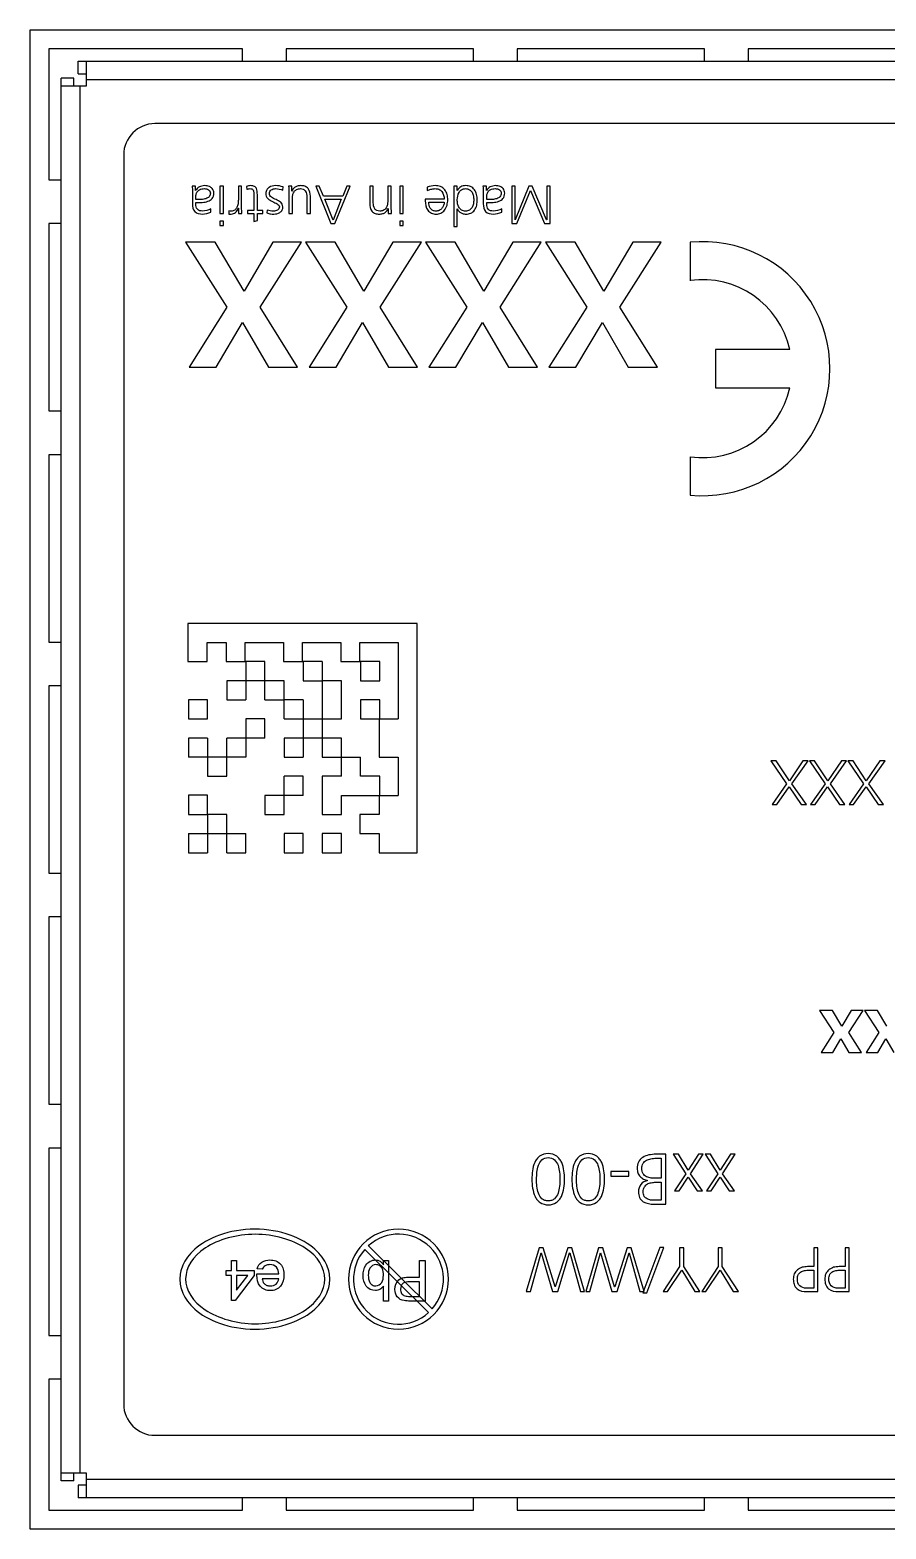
# Model space of a CAD drawing. Header units: millimetres. Extents: x 0 to 160, y -2 to 126.
# Drawn here: x 124.72 to 138.42, y 76.82 to 100.82 of the extents above; entities that cross this region are included whole.
import ezdxf

# ---------------------------------------------------------------- set-up
doc = ezdxf.new("R2010")
doc.units = ezdxf.units.MM

msp = doc.modelspace()

# ---------------------------------------------------------------- linework, layer by layer
at = {"color": 7, "linetype": 'Continuous', "lineweight": 25}
for p, q in [((124.719, 76.824), (124.719, 100.824)), ((124.719, 100.824), (150.719, 100.824)), ((125.019, 100.524), (125.019, 98.424)), ((128.119, 100.524), (125.019, 100.524)), ((125.489, 100.324), (149.948, 100.324)), ((125.489, 100.124), (125.489, 100.324)), ((125.619, 100.324), (125.619, 99.924)), ((128.119, 100.324), (128.119, 100.524)), ((128.819, 100.524), (128.819, 100.324)), ((131.819, 100.524), (128.819, 100.524)), ((131.819, 100.324), (131.819, 100.524)), ((132.519, 100.524), (132.519, 100.324)), ((135.519, 100.524), (132.519, 100.524)), ((135.519, 100.324), (135.519, 100.524)), ((139.219, 100.524), (136.219, 100.524)), ((136.219, 100.524), (136.219, 100.324)), ((125.489, 100.124), (125.619, 100.124)), ((125.219, 77.595), (125.219, 100.053)), ((125.419, 100.053), (125.219, 100.053)), ((125.619, 99.924), (125.219, 99.924)), ((125.419, 99.924), (125.419, 100.053)), ((125.519, 99.924), (125.519, 77.724)), ((149.819, 100.024), (125.619, 100.024)), ((148.719, 99.324), (126.719, 99.324)), ((126.219, 98.824), (126.219, 78.824)), ((125.019, 98.424), (125.219, 98.424)), ((127.369, 98.324), (127.314, 98.324)), ((127.319, 98.232), (127.319, 98.039)), ((127.369, 98.254), (127.369, 98.324)), ((127.371, 98.254), (127.369, 98.254)), ((127.759, 98.324), (127.759, 97.884)), ((127.815, 98.324), (127.759, 98.324)), ((127.815, 97.884), (127.815, 98.324)), ((128.055, 98.324), (128.055, 98.103)), ((128.107, 98.324), (128.055, 98.324)), ((128.107, 97.982), (128.107, 98.324)), ((128.187, 98.319), (128.191, 98.273)), ((128.303, 98.212), (128.303, 97.932)), ((128.359, 97.932), (128.359, 98.187)), ((128.767, 98.26), (128.772, 98.312)), ((128.911, 98.324), (128.859, 98.324)), ((128.863, 98.22), (128.863, 97.884)), ((128.911, 98.245), (128.911, 98.324)), ((128.912, 98.245), (128.911, 98.245)), ((129.207, 97.884), (129.207, 98.164)), ((129.295, 98.324), (129.535, 97.724)), ((129.351, 98.324), (129.295, 98.324)), ((129.417, 98.164), (129.351, 98.324)), ((129.726, 98.164), (129.417, 98.164)), ((129.599, 97.724), (129.847, 98.324)), ((129.791, 98.324), (129.726, 98.164)), ((129.847, 98.324), (129.791, 98.324)), ((130.159, 98.324), (130.159, 98.044)), ((130.215, 98.324), (130.159, 98.324)), ((130.215, 98.059), (130.215, 98.324)), ((130.503, 98.324), (130.447, 98.324)), ((130.447, 98.324), (130.447, 98.083)), ((130.503, 97.987), (130.503, 98.324)), ((130.639, 98.324), (130.639, 97.884)), ((130.695, 98.324), (130.639, 98.324)), ((130.695, 97.884), (130.695, 98.324)), ((131.079, 98.308), (131.079, 98.253)), ((131.557, 98.324), (131.503, 98.324)), ((131.503, 98.324), (131.503, 97.676)), ((131.557, 98.252), (131.557, 98.324)), ((131.559, 98.252), (131.557, 98.252)), ((132.025, 98.324), (131.97, 98.324)), ((131.975, 98.232), (131.975, 98.039)), ((132.025, 98.254), (132.025, 98.324)), ((132.027, 98.254), (132.025, 98.254)), ((132.431, 98.324), (132.431, 97.724)), ((132.487, 98.324), (132.431, 98.324)), ((132.487, 97.783), (132.487, 98.324)), ((132.703, 98.324), (132.488, 97.783)), ((132.514, 97.724), (132.731, 98.252)), ((132.759, 98.324), (132.703, 98.324)), ((132.731, 98.252), (132.954, 97.724)), ((132.989, 97.783), (132.759, 98.324)), ((132.991, 98.324), (132.991, 97.783)), ((133.047, 98.324), (132.991, 98.324)), ((133.047, 97.724), (133.047, 98.324)), ((127.375, 98.108), (127.375, 98.133)), ((127.391, 98.108), (127.375, 98.108)), ((127.375, 98.06), (127.385, 98.06)), ((127.375, 98.037), (127.375, 98.06)), ((127.615, 97.906), (127.615, 97.958)), ((127.903, 97.929), (127.903, 97.876)), ((128.053, 97.97), (128.055, 97.97)), ((128.055, 97.97), (128.055, 97.884)), ((128.303, 97.932), (128.199, 97.932)), ((128.199, 97.932), (128.199, 97.884)), ((128.447, 97.932), (128.359, 97.932)), ((128.447, 97.884), (128.447, 97.932)), ((128.516, 97.94), (128.511, 97.895)), ((128.919, 97.884), (128.919, 98.125)), ((129.151, 98.149), (129.151, 97.884)), ((129.571, 97.78), (129.437, 98.116)), ((129.437, 98.116), (129.703, 98.116)), ((129.703, 98.116), (129.571, 97.78)), ((130.453, 97.964), (130.455, 97.964)), ((130.455, 97.964), (130.455, 97.884)), ((131.047, 98.116), (131.047, 98.089)), ((131.351, 98.116), (131.047, 98.116)), ((131.103, 98.068), (131.351, 98.068)), ((131.559, 97.676), (131.559, 97.959)), ((131.559, 97.959), (131.56, 97.959)), ((132.031, 98.108), (132.031, 98.133)), ((132.047, 98.108), (132.031, 98.108)), ((132.031, 98.037), (132.031, 98.06)), ((132.031, 98.06), (132.041, 98.06)), ((132.271, 97.906), (132.271, 97.958)), ((125.219, 97.724), (125.019, 97.724)), ((125.019, 97.724), (125.019, 94.724)), ((127.759, 97.884), (127.815, 97.884)), ((127.815, 97.764), (127.759, 97.764)), ((127.759, 97.764), (127.759, 97.692)), ((127.759, 97.692), (127.815, 97.692)), ((127.815, 97.692), (127.815, 97.764)), ((127.903, 97.876), (127.94, 97.876)), ((128.055, 97.884), (128.111, 97.884)), ((128.199, 97.884), (128.303, 97.884)), ((128.303, 97.884), (128.303, 97.756)), ((128.303, 97.756), (128.359, 97.775)), ((128.359, 97.775), (128.359, 97.884)), ((128.359, 97.884), (128.447, 97.884)), ((128.863, 97.884), (128.919, 97.884)), ((129.151, 97.884), (129.207, 97.884)), ((129.535, 97.724), (129.599, 97.724)), ((130.455, 97.884), (130.506, 97.884)), ((130.639, 97.884), (130.695, 97.884)), ((130.695, 97.764), (130.639, 97.764)), ((130.639, 97.764), (130.639, 97.692)), ((130.639, 97.692), (130.695, 97.692)), ((130.695, 97.692), (130.695, 97.764)), ((132.431, 97.724), (132.514, 97.724)), ((132.488, 97.783), (132.487, 97.783)), ((132.954, 97.724), (133.047, 97.724)), ((132.991, 97.783), (132.989, 97.783)), ((131.503, 97.676), (131.559, 97.676)), ((127.211, 97.425), (127.871, 96.385)), ((127.686, 97.425), (127.211, 97.425)), ((128.145, 96.641), (127.686, 97.425)), ((128.609, 97.425), (128.145, 96.641)), ((128.404, 96.385), (129.064, 97.425)), ((129.064, 97.425), (128.609, 97.425)), ((129.606, 97.425), (129.131, 97.425)), ((129.131, 97.425), (129.791, 96.385)), ((130.065, 96.641), (129.606, 97.425)), ((130.529, 97.425), (130.065, 96.641)), ((130.324, 96.385), (130.984, 97.425)), ((130.984, 97.425), (130.529, 97.425)), ((131.051, 97.425), (131.711, 96.385)), ((131.526, 97.425), (131.051, 97.425)), ((131.985, 96.641), (131.526, 97.425)), ((132.449, 97.425), (131.985, 96.641)), ((132.244, 96.385), (132.904, 97.425)), ((132.904, 97.425), (132.449, 97.425)), ((132.971, 97.425), (133.631, 96.385)), ((133.446, 97.425), (132.971, 97.425)), ((133.905, 96.641), (133.446, 97.425)), ((134.369, 97.425), (133.905, 96.641)), ((134.164, 96.385), (134.824, 97.425)), ((134.824, 97.425), (134.369, 97.425)), ((135.288, 97.425), (135.288, 96.81)), ((127.871, 96.385), (127.266, 95.425)), ((129.003, 95.425), (128.404, 96.385)), ((129.791, 96.385), (129.186, 95.425)), ((130.923, 95.425), (130.324, 96.385)), ((131.711, 96.385), (131.106, 95.425)), ((132.843, 95.425), (132.244, 96.385)), ((133.631, 96.385), (133.026, 95.425)), ((134.763, 95.425), (134.164, 96.385)), ((127.698, 95.425), (128.122, 96.142)), ((128.122, 96.142), (128.537, 95.425)), ((129.618, 95.425), (130.042, 96.142)), ((130.042, 96.142), (130.457, 95.425)), ((131.538, 95.425), (131.962, 96.142)), ((131.962, 96.142), (132.377, 95.425)), ((133.458, 95.425), (133.882, 96.142)), ((133.882, 96.142), (134.297, 95.425)), ((136.882, 95.706), (135.694, 95.706)), ((135.694, 95.706), (135.694, 95.096)), ((127.266, 95.425), (127.698, 95.425)), ((128.537, 95.425), (129.003, 95.425)), ((129.186, 95.425), (129.618, 95.425)), ((130.457, 95.425), (130.923, 95.425)), ((131.106, 95.425), (131.538, 95.425)), ((132.377, 95.425), (132.843, 95.425)), ((133.026, 95.425), (133.458, 95.425)), ((134.297, 95.425), (134.763, 95.425)), ((135.694, 95.096), (136.882, 95.096)), ((125.019, 94.724), (125.219, 94.724)), ((125.219, 94.024), (125.019, 94.024)), ((125.019, 94.024), (125.019, 91.024)), ((135.288, 93.992), (135.288, 93.377)), ((130.919, 91.324), (127.247, 91.324)), ((127.247, 91.324), (127.247, 90.712)), ((130.919, 87.652), (130.919, 91.324)), ((125.019, 91.024), (125.219, 91.024)), ((127.553, 91.018), (127.859, 91.018)), ((127.553, 90.712), (127.553, 91.018)), ((127.859, 91.018), (127.859, 90.712)), ((128.165, 91.018), (128.777, 91.018)), ((128.165, 90.712), (128.165, 91.018)), ((128.777, 91.018), (128.777, 90.712)), ((129.083, 91.018), (129.695, 91.018)), ((129.083, 90.712), (129.083, 91.018)), ((129.695, 91.018), (129.695, 90.712)), ((130.001, 91.018), (130.613, 91.018)), ((130.001, 90.712), (130.001, 91.018)), ((130.613, 91.018), (130.613, 89.794)), ((127.247, 90.712), (127.553, 90.712)), ((127.859, 90.712), (128.165, 90.712)), ((128.175, 90.712), (128.175, 90.1)), ((128.481, 90.712), (128.175, 90.712)), ((128.481, 90.1), (128.481, 90.712)), ((128.777, 90.712), (129.083, 90.712)), ((129.399, 90.712), (129.093, 90.712)), ((129.093, 90.712), (129.093, 90.406)), ((129.399, 90.712), (129.399, 89.182)), ((129.695, 90.712), (130.001, 90.712)), ((130.011, 90.712), (130.011, 90.406)), ((130.317, 90.712), (130.011, 90.712)), ((130.317, 90.406), (130.317, 90.712)), ((125.019, 90.324), (125.019, 87.324)), ((125.219, 90.324), (125.019, 90.324)), ((127.869, 90.406), (127.869, 90.1)), ((128.787, 90.406), (127.869, 90.406)), ((128.787, 89.794), (128.787, 90.406)), ((129.093, 90.406), (129.399, 90.406)), ((129.705, 90.406), (129.399, 90.406)), ((129.705, 89.794), (129.705, 90.406)), ((130.011, 90.406), (130.317, 90.406)), ((127.257, 90.1), (127.257, 89.794)), ((127.563, 90.1), (127.257, 90.1)), ((127.563, 89.794), (127.563, 90.1)), ((127.869, 90.1), (128.175, 90.1)), ((128.481, 90.1), (128.787, 90.1)), ((129.093, 90.1), (128.787, 90.1)), ((129.093, 90.1), (129.093, 89.182)), ((130.317, 90.1), (130.011, 90.1)), ((130.011, 90.1), (130.011, 89.794)), ((130.317, 89.794), (130.317, 90.1)), ((127.257, 89.794), (127.563, 89.794)), ((128.175, 89.794), (128.175, 89.182)), ((128.481, 89.794), (128.175, 89.794)), ((128.481, 89.488), (128.481, 89.794)), ((128.787, 89.794), (129.705, 89.794)), ((130.011, 89.794), (130.613, 89.794)), ((130.307, 89.794), (130.307, 89.182)), ((127.563, 89.488), (127.257, 89.488)), ((127.257, 89.488), (127.257, 89.182)), ((127.563, 89.488), (127.563, 88.876)), ((128.481, 89.488), (127.869, 89.488)), ((127.869, 88.876), (127.869, 89.488)), ((129.705, 89.488), (128.787, 89.488)), ((128.787, 89.488), (128.787, 89.182)), ((129.705, 88.876), (129.705, 89.488)), ((128.175, 89.182), (127.257, 89.182)), ((128.787, 89.182), (129.093, 89.182)), ((129.399, 89.182), (130.011, 89.182)), ((130.011, 88.876), (130.011, 89.182)), ((130.307, 89.182), (130.613, 89.182)), ((130.613, 89.182), (130.613, 88.57)), ((136.664, 89.124), (136.58, 89.124)), ((136.58, 89.124), (136.832, 88.756)), ((136.876, 88.803), (136.664, 89.124)), ((137.093, 89.124), (136.876, 88.803)), ((136.916, 88.756), (137.177, 89.124)), ((137.177, 89.124), (137.093, 89.124)), ((137.196, 89.124), (137.448, 88.756)), ((137.28, 89.124), (137.196, 89.124)), ((137.492, 88.803), (137.28, 89.124)), ((137.709, 89.124), (137.492, 88.803)), ((137.532, 88.756), (137.793, 89.124)), ((137.793, 89.124), (137.709, 89.124)), ((137.812, 89.124), (138.064, 88.756)), ((137.896, 89.124), (137.812, 89.124)), ((138.108, 88.803), (137.896, 89.124)), ((138.325, 89.124), (138.108, 88.803)), ((138.148, 88.756), (138.409, 89.124)), ((138.409, 89.124), (138.325, 89.124)), ((127.563, 88.876), (127.869, 88.876)), ((129.093, 88.876), (128.787, 88.876)), ((128.787, 88.264), (128.787, 88.876)), ((129.093, 88.57), (129.093, 88.876)), ((129.705, 88.876), (129.399, 88.876)), ((129.399, 88.876), (129.399, 88.264)), ((130.317, 88.876), (130.011, 88.876)), ((130.317, 88.57), (130.317, 88.876)), ((127.257, 88.571), (127.257, 88.265)), ((127.563, 88.571), (127.257, 88.571)), ((127.563, 88.265), (127.563, 88.571)), ((129.093, 88.57), (128.481, 88.57)), ((128.481, 88.57), (128.481, 88.264)), ((129.705, 88.264), (129.705, 88.57)), ((129.705, 88.57), (130.613, 88.57)), ((130.307, 88.57), (130.307, 88.264)), ((136.832, 88.756), (136.599, 88.424)), ((136.673, 88.424), (136.873, 88.708)), ((136.873, 88.708), (137.065, 88.424)), ((137.149, 88.424), (136.916, 88.756)), ((137.448, 88.756), (137.215, 88.424)), ((137.289, 88.424), (137.489, 88.708)), ((137.489, 88.708), (137.681, 88.424)), ((137.765, 88.424), (137.532, 88.756)), ((138.064, 88.756), (137.831, 88.424)), ((137.905, 88.424), (138.105, 88.708)), ((138.105, 88.708), (138.297, 88.424)), ((138.381, 88.424), (138.148, 88.756)), ((136.599, 88.424), (136.673, 88.424)), ((137.065, 88.424), (137.149, 88.424)), ((137.215, 88.424), (137.289, 88.424)), ((137.681, 88.424), (137.765, 88.424)), ((137.831, 88.424), (137.905, 88.424)), ((138.297, 88.424), (138.381, 88.424)), ((127.257, 88.265), (127.563, 88.265)), ((127.869, 88.264), (127.563, 88.264)), ((127.563, 88.264), (127.563, 87.652)), ((127.869, 87.652), (127.869, 88.264)), ((128.481, 88.264), (128.787, 88.264)), ((129.399, 88.264), (129.705, 88.264)), ((130.001, 88.264), (130.001, 87.958)), ((130.307, 88.264), (130.001, 88.264)), ((127.257, 87.958), (128.175, 87.958)), ((127.257, 87.958), (127.257, 87.652)), ((128.175, 87.652), (128.175, 87.958)), ((129.093, 87.958), (128.787, 87.958)), ((128.787, 87.958), (128.787, 87.652)), ((129.093, 87.652), (129.093, 87.958)), ((129.705, 87.958), (129.399, 87.958)), ((129.399, 87.958), (129.399, 87.652)), ((129.705, 87.652), (129.705, 87.958)), ((130.001, 87.958), (130.307, 87.958)), ((130.307, 87.958), (130.307, 87.652)), ((127.257, 87.652), (127.563, 87.652)), ((127.869, 87.652), (128.175, 87.652)), ((128.787, 87.652), (129.093, 87.652)), ((129.399, 87.652), (129.705, 87.652)), ((130.307, 87.652), (130.919, 87.652)), ((125.019, 87.324), (125.219, 87.324)), ((125.219, 86.624), (125.019, 86.624)), ((125.019, 86.624), (125.019, 83.624)), ((137.569, 85.124), (137.361, 85.124)), ((137.361, 85.124), (137.587, 84.772)), ((137.716, 84.875), (137.569, 85.124)), ((137.866, 85.124), (137.716, 84.875)), ((137.827, 84.772), (138.056, 85.124)), ((138.056, 85.124), (137.866, 85.124)), ((138.289, 85.124), (138.081, 85.124)), ((138.081, 85.124), (138.307, 84.772)), ((138.436, 84.875), (138.289, 85.124)), ((137.587, 84.772), (137.387, 84.452)), ((138.033, 84.452), (137.827, 84.772)), ((138.307, 84.772), (138.107, 84.452)), ((137.571, 84.452), (137.698, 84.67)), ((137.698, 84.67), (137.828, 84.452)), ((138.291, 84.452), (138.418, 84.67)), ((138.418, 84.67), (138.548, 84.452)), ((137.387, 84.452), (137.571, 84.452)), ((137.828, 84.452), (138.033, 84.452)), ((138.107, 84.452), (138.291, 84.452)), ((125.019, 83.624), (125.219, 83.624)), ((125.019, 82.924), (125.019, 79.924)), ((125.219, 82.924), (125.019, 82.924)), ((134.899, 82.824), (134.742, 82.824)), ((134.899, 82.024), (134.899, 82.824)), ((135.016, 82.824), (135.219, 82.513)), ((135.101, 82.824), (135.016, 82.824)), ((135.256, 82.57), (135.101, 82.824)), ((135.421, 82.824), (135.256, 82.57)), ((135.293, 82.513), (135.496, 82.824)), ((135.496, 82.824), (135.421, 82.824)), ((135.613, 82.824), (135.528, 82.824)), ((135.528, 82.824), (135.731, 82.513)), ((135.768, 82.57), (135.613, 82.824)), ((135.933, 82.824), (135.768, 82.57)), ((135.805, 82.513), (136.008, 82.824)), ((136.008, 82.824), (135.933, 82.824)), ((134.742, 82.76), (134.824, 82.76)), ((134.824, 82.76), (134.824, 82.44)), ((134.308, 82.546), (134.018, 82.546)), ((134.018, 82.546), (134.018, 82.472)), ((134.018, 82.472), (134.308, 82.472)), ((134.308, 82.472), (134.308, 82.546)), ((134.607, 82.406), (134.607, 82.403)), ((134.734, 82.376), (134.824, 82.376)), ((134.824, 82.44), (134.754, 82.44)), ((134.824, 82.376), (134.824, 82.088)), ((135.219, 82.513), (135.037, 82.237)), ((135.112, 82.237), (135.256, 82.456)), ((135.256, 82.456), (135.4, 82.237)), ((135.485, 82.237), (135.293, 82.513)), ((135.731, 82.513), (135.549, 82.237)), ((135.624, 82.237), (135.768, 82.456)), ((135.768, 82.456), (135.912, 82.237)), ((135.997, 82.237), (135.805, 82.513)), ((134.824, 82.088), (134.713, 82.088)), ((135.037, 82.237), (135.112, 82.237)), ((135.4, 82.237), (135.485, 82.237)), ((135.549, 82.237), (135.624, 82.237)), ((135.912, 82.237), (135.997, 82.237)), ((134.711, 82.024), (134.899, 82.024)), ((127.943, 81.124), (128.027, 81.124)), ((127.943, 80.965), (127.943, 81.124)), ((128.027, 81.124), (128.027, 80.965)), ((131.101, 80.29), (130.079, 81.301)), ((130.136, 81.358), (131.158, 80.347)), ((130.377, 81.053), (130.377, 81.124)), ((130.377, 81.124), (130.46, 81.124)), ((130.46, 81.124), (130.46, 80.474)), ((130.952, 80.857), (130.952, 81.124)), ((130.952, 81.124), (131.043, 81.124)), ((131.043, 81.124), (131.043, 80.474)), ((132.869, 81.324), (132.664, 80.624)), ((132.729, 80.624), (132.9, 81.246)), ((132.935, 81.324), (132.869, 81.324)), ((132.9, 81.246), (132.902, 81.246)), ((132.902, 81.246), (133.084, 80.624)), ((133.126, 80.702), (132.935, 81.324)), ((133.327, 81.324), (133.129, 80.702)), ((133.168, 80.624), (133.357, 81.246)), ((133.392, 81.324), (133.327, 81.324)), ((133.357, 81.246), (133.359, 81.246)), ((133.359, 81.246), (133.532, 80.624)), ((133.597, 80.624), (133.392, 81.324)), ((133.821, 81.324), (133.616, 80.624)), ((133.681, 80.624), (133.852, 81.246)), ((133.887, 81.324), (133.821, 81.324)), ((133.852, 81.246), (133.854, 81.246)), ((133.854, 81.246), (134.036, 80.624)), ((134.078, 80.702), (133.887, 81.324)), ((134.279, 81.324), (134.081, 80.702)), ((134.12, 80.624), (134.309, 81.246)), ((134.344, 81.324), (134.279, 81.324)), ((134.309, 81.246), (134.311, 81.246)), ((134.311, 81.246), (134.484, 80.624)), ((134.549, 80.624), (134.344, 81.324)), ((134.801, 81.333), (134.531, 80.605)), ((134.596, 80.605), (134.867, 81.333)), ((134.867, 81.333), (134.801, 81.333)), ((135.119, 81.324), (135.119, 81.027)), ((135.184, 81.324), (135.119, 81.324)), ((135.184, 81.027), (135.184, 81.324)), ((135.735, 81.324), (135.735, 81.027)), ((135.8, 81.324), (135.735, 81.324)), ((135.8, 81.027), (135.8, 81.324)), ((137.331, 81.324), (137.265, 81.324)), ((137.265, 81.324), (137.265, 81.025)), ((137.331, 80.624), (137.331, 81.324)), ((137.769, 81.324), (137.769, 81.025)), ((137.835, 81.324), (137.769, 81.324)), ((137.835, 80.624), (137.835, 81.324)), ((127.86, 80.965), (127.943, 80.965)), ((127.86, 80.882), (127.86, 80.965)), ((127.943, 80.882), (127.86, 80.882)), ((127.943, 80.482), (127.943, 80.882)), ((128.31, 80.882), (128.002, 80.482)), ((128.027, 80.965), (128.31, 80.965)), ((128.027, 80.882), (128.027, 80.648)), ((128.027, 80.648), (128.207, 80.882)), ((128.207, 80.882), (128.027, 80.882)), ((128.31, 80.965), (128.31, 80.882)), ((128.352, 80.907), (128.702, 80.907)), ((128.436, 80.982), (128.354, 80.99)), ((135.119, 81.027), (134.857, 80.624)), ((134.923, 80.624), (135.152, 80.966)), ((135.152, 80.966), (135.361, 80.624)), ((135.445, 80.624), (135.184, 81.027)), ((135.735, 81.027), (135.473, 80.624)), ((135.539, 80.624), (135.768, 80.966)), ((135.768, 80.966), (135.977, 80.624)), ((136.061, 80.624), (135.8, 81.027)), ((137.265, 81.025), (137.167, 81.025)), ((137.215, 80.969), (137.265, 80.969)), ((137.265, 80.969), (137.265, 80.68)), ((137.769, 81.025), (137.671, 81.025)), ((137.719, 80.969), (137.769, 80.969)), ((137.769, 80.969), (137.769, 80.68)), ((128.702, 80.832), (128.435, 80.832)), ((130.377, 80.474), (130.377, 80.713)), ((130.793, 80.857), (130.952, 80.857)), ((130.952, 80.782), (130.795, 80.782)), ((130.952, 80.549), (130.952, 80.782)), ((133.129, 80.702), (133.126, 80.702)), ((134.081, 80.702), (134.078, 80.702)), ((137.265, 80.68), (137.148, 80.68)), ((137.769, 80.68), (137.652, 80.68)), ((128.002, 80.482), (127.943, 80.482)), ((130.46, 80.474), (130.377, 80.474)), ((130.797, 80.549), (130.952, 80.549)), ((131.043, 80.474), (130.805, 80.474)), ((132.664, 80.624), (132.729, 80.624)), ((133.084, 80.624), (133.168, 80.624)), ((133.532, 80.624), (133.597, 80.624)), ((133.616, 80.624), (133.681, 80.624)), ((134.036, 80.624), (134.12, 80.624)), ((134.484, 80.624), (134.549, 80.624)), ((134.531, 80.605), (134.596, 80.605)), ((134.857, 80.624), (134.923, 80.624)), ((135.361, 80.624), (135.445, 80.624)), ((135.473, 80.624), (135.539, 80.624)), ((135.977, 80.624), (136.061, 80.624)), ((137.157, 80.624), (137.331, 80.624)), ((137.661, 80.624), (137.835, 80.624)), ((125.019, 79.924), (125.219, 79.924)), ((125.019, 79.224), (125.019, 77.124)), ((125.219, 79.224), (125.019, 79.224)), ((126.719, 78.324), (148.719, 78.324)), ((125.219, 77.724), (125.619, 77.724)), ((125.419, 77.595), (125.219, 77.595)), ((125.419, 77.595), (125.419, 77.724)), ((125.489, 77.524), (125.489, 77.324)), ((125.619, 77.524), (125.489, 77.524)), ((125.619, 77.724), (125.619, 77.324)), ((125.619, 77.624), (149.819, 77.624)), ((149.948, 77.324), (125.489, 77.324)), ((128.119, 77.124), (128.119, 77.324)), ((128.819, 77.324), (128.819, 77.124)), ((131.819, 77.124), (131.819, 77.324)), ((132.519, 77.324), (132.519, 77.124)), ((135.519, 77.124), (135.519, 77.324)), ((136.219, 77.324), (136.219, 77.124)), ((125.019, 77.124), (128.119, 77.124)), ((128.819, 77.124), (131.819, 77.124)), ((132.519, 77.124), (135.519, 77.124)), ((136.219, 77.124), (139.219, 77.124)), ((150.719, 76.824), (124.719, 76.824))]:
    msp.add_line(p, q, dxfattribs=at)
for centre, radius, start, end in [((126.719, 98.824), 0.5, 90, 180), ((135.491, 95.401), 2.034, 264.2608, 95.7392), ((135.491, 95.401), 1.424, 12.3736, 98.2132), ((135.491, 95.401), 1.424, 261.7868, 347.6264), ((130.618, 80.824), 0.8, 0, 180), ((130.618, 80.824), 0.72, 318.4852, 132.1157), ((130.618, 80.824), 0.72, 138.4852, 312.1157), ((130.618, 80.824), 0.8, 180, 0), ((126.719, 78.824), 0.5, 180, 270)]:
    msp.add_arc(centre, radius, start, end, dxfattribs=at)
for points in [[(127.314, 98.324), (127.318, 98.293), (127.319, 98.263), (127.319, 98.232)], [(127.43, 98.311), (127.406, 98.298), (127.385, 98.278), (127.371, 98.254)], [(127.375, 98.133), (127.375, 98.147), (127.376, 98.161), (127.376, 98.175)], [(127.376, 98.175), (127.378, 98.192), (127.384, 98.209), (127.392, 98.225)], [(127.392, 98.225), (127.402, 98.242), (127.416, 98.255), (127.432, 98.266)], [(127.514, 98.332), (127.485, 98.33), (127.457, 98.323), (127.43, 98.311)], [(127.432, 98.266), (127.456, 98.279), (127.484, 98.283), (127.511, 98.284)], [(127.511, 98.284), (127.534, 98.283), (127.558, 98.278), (127.578, 98.266)], [(127.59, 98.317), (127.566, 98.327), (127.54, 98.331), (127.514, 98.332)], [(127.607, 98.209), (127.606, 98.188), (127.6, 98.169), (127.586, 98.154)], [(127.636, 98.285), (127.624, 98.299), (127.607, 98.31), (127.59, 98.317)], [(127.635, 98.125), (127.655, 98.149), (127.662, 98.18), (127.663, 98.211)], [(127.663, 98.211), (127.663, 98.238), (127.651, 98.263), (127.636, 98.285)], [(128.215, 98.327), (128.205, 98.325), (128.196, 98.323), (128.187, 98.319)], [(128.191, 98.273), (128.207, 98.28), (128.225, 98.283), (128.242, 98.284)], [(128.256, 98.332), (128.242, 98.332), (128.228, 98.33), (128.215, 98.327)], [(128.313, 98.32), (128.295, 98.329), (128.275, 98.331), (128.256, 98.332)], [(128.288, 98.263), (128.298, 98.248), (128.302, 98.23), (128.303, 98.212)], [(128.344, 98.288), (128.337, 98.301), (128.326, 98.312), (128.313, 98.32)], [(128.356, 98.242), (128.354, 98.258), (128.35, 98.273), (128.344, 98.288)], [(128.359, 98.187), (128.359, 98.205), (128.358, 98.224), (128.356, 98.242)], [(128.509, 98.265), (128.499, 98.248), (128.495, 98.228), (128.495, 98.208)], [(128.546, 98.304), (128.531, 98.293), (128.518, 98.28), (128.509, 98.265)], [(128.648, 98.332), (128.612, 98.331), (128.577, 98.321), (128.546, 98.304)], [(128.58, 98.263), (128.601, 98.276), (128.625, 98.283), (128.65, 98.284)], [(128.772, 98.312), (128.732, 98.324), (128.69, 98.331), (128.648, 98.332)], [(128.65, 98.284), (128.69, 98.282), (128.73, 98.275), (128.767, 98.26)], [(128.859, 98.324), (128.862, 98.289), (128.863, 98.255), (128.863, 98.22)], [(128.929, 98.274), (128.923, 98.265), (128.917, 98.255), (128.912, 98.245)], [(128.919, 98.125), (128.919, 98.143), (128.921, 98.161), (128.925, 98.18)], [(128.925, 98.18), (128.929, 98.198), (128.936, 98.215), (128.946, 98.231)], [(128.956, 98.302), (128.946, 98.294), (128.937, 98.284), (128.929, 98.274)], [(128.946, 98.231), (128.956, 98.246), (128.97, 98.259), (128.985, 98.268)], [(128.997, 98.323), (128.982, 98.318), (128.968, 98.311), (128.956, 98.302)], [(128.985, 98.268), (129.004, 98.279), (129.026, 98.283), (129.047, 98.284)], [(129.056, 98.332), (129.036, 98.331), (129.016, 98.329), (128.997, 98.323)], [(129.126, 98.246), (129.145, 98.218), (129.15, 98.183), (129.151, 98.149)], [(129.207, 98.164), (129.206, 98.206), (129.197, 98.249), (129.172, 98.284)], [(131.206, 98.332), (131.163, 98.33), (131.12, 98.322), (131.079, 98.308)], [(131.079, 98.253), (131.097, 98.262), (131.116, 98.268), (131.136, 98.273)], [(131.136, 98.273), (131.158, 98.279), (131.181, 98.283), (131.204, 98.284)], [(131.313, 98.236), (131.339, 98.202), (131.35, 98.159), (131.351, 98.116)], [(131.559, 98.104), (131.559, 98.145), (131.569, 98.186), (131.588, 98.223)], [(131.588, 98.223), (131.598, 98.24), (131.612, 98.255), (131.628, 98.266)], [(131.628, 98.266), (131.647, 98.278), (131.669, 98.283), (131.691, 98.284)], [(131.691, 98.284), (131.713, 98.283), (131.736, 98.278), (131.755, 98.266)], [(131.755, 98.266), (131.771, 98.255), (131.785, 98.241), (131.796, 98.225)], [(131.796, 98.225), (131.805, 98.206), (131.812, 98.186), (131.817, 98.166)], [(131.817, 98.166), (131.82, 98.145), (131.822, 98.125), (131.823, 98.104)], [(131.97, 98.324), (131.974, 98.293), (131.975, 98.263), (131.975, 98.232)], [(132.086, 98.311), (132.062, 98.298), (132.041, 98.278), (132.027, 98.254)], [(132.031, 98.133), (132.031, 98.147), (132.032, 98.161), (132.032, 98.175)], [(132.032, 98.175), (132.034, 98.192), (132.04, 98.209), (132.048, 98.225)], [(132.048, 98.225), (132.058, 98.242), (132.072, 98.255), (132.088, 98.266)], [(132.17, 98.332), (132.141, 98.33), (132.113, 98.323), (132.086, 98.311)], [(132.088, 98.266), (132.112, 98.279), (132.14, 98.283), (132.167, 98.284)], [(132.167, 98.284), (132.19, 98.283), (132.214, 98.278), (132.234, 98.266)], [(132.246, 98.317), (132.222, 98.327), (132.196, 98.331), (132.17, 98.332)], [(132.263, 98.209), (132.262, 98.188), (132.256, 98.169), (132.242, 98.154)], [(132.292, 98.285), (132.28, 98.299), (132.263, 98.31), (132.246, 98.317)], [(132.291, 98.125), (132.311, 98.149), (132.318, 98.18), (132.319, 98.211)], [(132.319, 98.211), (132.319, 98.238), (132.307, 98.263), (132.292, 98.285)], [(127.385, 98.06), (127.416, 98.06), (127.447, 98.061), (127.477, 98.062)], [(127.465, 98.109), (127.44, 98.108), (127.416, 98.108), (127.391, 98.108)], [(127.535, 98.123), (127.512, 98.116), (127.489, 98.112), (127.465, 98.109)], [(127.477, 98.062), (127.508, 98.065), (127.538, 98.071), (127.567, 98.081)], [(127.615, 97.958), (127.573, 97.936), (127.526, 97.924), (127.479, 97.924)], [(127.586, 98.154), (127.572, 98.14), (127.554, 98.13), (127.535, 98.123)], [(127.567, 98.081), (127.593, 98.09), (127.617, 98.105), (127.635, 98.125)], [(127.943, 97.924), (127.929, 97.924), (127.916, 97.926), (127.903, 97.929)], [(127.997, 97.94), (127.981, 97.929), (127.962, 97.925), (127.943, 97.924)], [(128.031, 97.983), (128.022, 97.966), (128.011, 97.951), (127.997, 97.94)], [(128.009, 97.904), (128.028, 97.923), (128.042, 97.946), (128.053, 97.97)], [(128.049, 98.04), (128.045, 98.02), (128.039, 98.001), (128.031, 97.983)], [(128.055, 98.103), (128.054, 98.082), (128.052, 98.061), (128.049, 98.04)], [(128.111, 97.884), (128.108, 97.917), (128.108, 97.949), (128.107, 97.982)], [(128.615, 97.924), (128.581, 97.925), (128.548, 97.93), (128.516, 97.94)], [(128.527, 98.125), (128.55, 98.105), (128.575, 98.089), (128.602, 98.077)], [(128.658, 98.109), (128.632, 98.12), (128.607, 98.132), (128.583, 98.147)], [(128.602, 98.077), (128.615, 98.07), (128.628, 98.064), (128.641, 98.058)], [(128.683, 97.939), (128.662, 97.928), (128.638, 97.924), (128.615, 97.924)], [(128.641, 98.058), (128.653, 98.052), (128.665, 98.046), (128.676, 98.04)], [(128.697, 98.089), (128.684, 98.096), (128.671, 98.103), (128.658, 98.109)], [(128.676, 98.04), (128.685, 98.035), (128.694, 98.028), (128.701, 98.02)], [(128.703, 97.96), (128.698, 97.951), (128.691, 97.944), (128.683, 97.939)], [(128.732, 98.066), (128.721, 98.075), (128.709, 98.082), (128.697, 98.089)], [(128.701, 98.02), (128.707, 98.013), (128.71, 98.004), (128.711, 97.995)], [(128.711, 97.995), (128.71, 97.983), (128.709, 97.971), (128.703, 97.96)], [(128.757, 98.035), (128.75, 98.046), (128.742, 98.057), (128.732, 98.066)], [(128.767, 97.995), (128.766, 98.009), (128.763, 98.022), (128.757, 98.035)], [(130.159, 98.044), (130.159, 98.002), (130.168, 97.959), (130.193, 97.924)], [(130.238, 97.96), (130.22, 97.989), (130.215, 98.024), (130.215, 98.059)], [(130.409, 97.905), (130.418, 97.913), (130.427, 97.923), (130.435, 97.933)], [(130.44, 98.026), (130.436, 98.008), (130.428, 97.991), (130.419, 97.975)], [(130.435, 97.933), (130.441, 97.943), (130.447, 97.954), (130.453, 97.964)], [(130.447, 98.083), (130.446, 98.064), (130.444, 98.044), (130.44, 98.026)], [(130.506, 97.884), (130.504, 97.918), (130.503, 97.953), (130.503, 97.987)], [(131.047, 98.089), (131.048, 98.036), (131.059, 97.983), (131.087, 97.939)], [(131.128, 97.969), (131.111, 97.999), (131.103, 98.033), (131.103, 98.068)], [(131.565, 98.041), (131.561, 98.062), (131.559, 98.083), (131.559, 98.104)], [(131.56, 97.959), (131.567, 97.939), (131.583, 97.923), (131.599, 97.909)], [(131.588, 97.984), (131.578, 98.002), (131.57, 98.021), (131.565, 98.041)], [(131.628, 97.94), (131.612, 97.952), (131.598, 97.967), (131.588, 97.984)], [(131.691, 97.924), (131.669, 97.924), (131.647, 97.929), (131.628, 97.94)], [(131.755, 97.94), (131.735, 97.929), (131.713, 97.924), (131.691, 97.924)], [(131.796, 97.982), (131.785, 97.965), (131.771, 97.951), (131.755, 97.94)], [(131.817, 98.04), (131.812, 98.02), (131.805, 98), (131.796, 97.982)], [(131.823, 98.104), (131.822, 98.082), (131.82, 98.061), (131.817, 98.04)], [(132.041, 98.06), (132.072, 98.06), (132.103, 98.061), (132.133, 98.062)], [(132.121, 98.109), (132.096, 98.108), (132.072, 98.108), (132.047, 98.108)], [(132.191, 98.123), (132.168, 98.116), (132.145, 98.112), (132.121, 98.109)], [(132.133, 98.062), (132.164, 98.065), (132.194, 98.071), (132.223, 98.081)], [(132.271, 97.958), (132.229, 97.936), (132.182, 97.924), (132.135, 97.924)], [(132.242, 98.154), (132.228, 98.14), (132.21, 98.13), (132.191, 98.123)], [(132.223, 98.081), (132.249, 98.09), (132.273, 98.105), (132.291, 98.125)], [(127.48, 97.876), (127.526, 97.878), (127.572, 97.888), (127.615, 97.906)], [(127.94, 97.876), (127.966, 97.877), (127.991, 97.887), (128.009, 97.904)], [(128.511, 97.895), (128.531, 97.888), (128.551, 97.883), (128.571, 97.879)], [(128.571, 97.879), (128.588, 97.878), (128.605, 97.876), (128.621, 97.876)], [(128.621, 97.876), (128.656, 97.876), (128.691, 97.885), (128.721, 97.902)], [(130.31, 97.876), (130.329, 97.876), (130.349, 97.878), (130.368, 97.884)], [(130.368, 97.884), (130.383, 97.889), (130.397, 97.895), (130.409, 97.905)], [(131.599, 97.909), (131.612, 97.899), (131.626, 97.891), (131.641, 97.885)], [(131.641, 97.885), (131.659, 97.879), (131.678, 97.876), (131.698, 97.876)], [(132.136, 97.876), (132.182, 97.878), (132.228, 97.888), (132.271, 97.906)], [(133.016, 82.834), (132.967, 82.833), (132.917, 82.822), (132.878, 82.793)], [(133.151, 82.793), (133.112, 82.822), (133.064, 82.833), (133.016, 82.834)], [(133.656, 82.834), (133.607, 82.833), (133.557, 82.822), (133.518, 82.793)], [(133.791, 82.793), (133.752, 82.822), (133.704, 82.833), (133.656, 82.834)], [(134.626, 82.812), (134.592, 82.804), (134.56, 82.792), (134.53, 82.774)], [(134.742, 82.824), (134.703, 82.823), (134.664, 82.82), (134.626, 82.812)], [(132.799, 82.691), (132.782, 82.649), (132.769, 82.604), (132.763, 82.558)], [(132.833, 82.535), (132.838, 82.573), (132.846, 82.611), (132.859, 82.647)], [(132.859, 82.647), (132.871, 82.68), (132.889, 82.71), (132.915, 82.734)], [(132.915, 82.734), (132.942, 82.759), (132.979, 82.77), (133.016, 82.77)], [(133.016, 82.77), (133.052, 82.77), (133.089, 82.759), (133.115, 82.734)], [(133.115, 82.734), (133.141, 82.71), (133.16, 82.68), (133.172, 82.647)], [(133.172, 82.647), (133.184, 82.611), (133.193, 82.573), (133.197, 82.535)], [(133.267, 82.558), (133.26, 82.603), (133.248, 82.648), (133.231, 82.691)], [(133.439, 82.691), (133.422, 82.649), (133.409, 82.604), (133.403, 82.558)], [(133.473, 82.535), (133.478, 82.573), (133.486, 82.611), (133.499, 82.647)], [(133.499, 82.647), (133.511, 82.68), (133.529, 82.71), (133.555, 82.734)], [(133.555, 82.734), (133.582, 82.759), (133.619, 82.77), (133.656, 82.77)], [(133.656, 82.77), (133.692, 82.77), (133.729, 82.759), (133.755, 82.734)], [(133.755, 82.734), (133.781, 82.71), (133.8, 82.68), (133.812, 82.647)], [(133.812, 82.647), (133.824, 82.611), (133.833, 82.573), (133.837, 82.535)], [(133.907, 82.558), (133.9, 82.603), (133.888, 82.648), (133.871, 82.691)], [(134.515, 82.6), (134.515, 82.628), (134.521, 82.655), (134.534, 82.679)], [(134.534, 82.512), (134.52, 82.54), (134.515, 82.57), (134.515, 82.6)], [(134.534, 82.679), (134.548, 82.699), (134.566, 82.716), (134.587, 82.728)], [(134.587, 82.728), (134.61, 82.739), (134.635, 82.747), (134.66, 82.752)], [(134.66, 82.752), (134.687, 82.756), (134.714, 82.759), (134.742, 82.76)], [(132.763, 82.558), (132.758, 82.513), (132.755, 82.469), (132.755, 82.424)], [(132.829, 82.424), (132.83, 82.461), (132.831, 82.498), (132.833, 82.535)], [(132.833, 82.311), (132.831, 82.349), (132.829, 82.386), (132.829, 82.424)], [(133.197, 82.535), (133.2, 82.498), (133.202, 82.461), (133.203, 82.424)], [(133.203, 82.424), (133.202, 82.386), (133.2, 82.349), (133.197, 82.311)], [(133.277, 82.424), (133.278, 82.469), (133.274, 82.513), (133.267, 82.558)], [(133.403, 82.558), (133.398, 82.513), (133.395, 82.469), (133.395, 82.424)], [(133.469, 82.424), (133.47, 82.461), (133.471, 82.498), (133.473, 82.535)], [(133.473, 82.311), (133.471, 82.349), (133.469, 82.386), (133.469, 82.424)], [(133.837, 82.535), (133.84, 82.498), (133.842, 82.461), (133.843, 82.424)], [(133.843, 82.424), (133.842, 82.386), (133.84, 82.349), (133.837, 82.311)], [(133.917, 82.424), (133.918, 82.469), (133.914, 82.513), (133.907, 82.558)], [(134.589, 82.464), (134.567, 82.475), (134.548, 82.492), (134.534, 82.512)], [(134.555, 82.301), (134.567, 82.32), (134.583, 82.336), (134.603, 82.348)], [(134.666, 82.443), (134.639, 82.447), (134.614, 82.454), (134.589, 82.464)], [(134.603, 82.348), (134.622, 82.358), (134.644, 82.365), (134.666, 82.369)], [(134.754, 82.44), (134.725, 82.44), (134.695, 82.441), (134.666, 82.443)], [(134.666, 82.369), (134.688, 82.373), (134.711, 82.375), (134.734, 82.376)], [(132.859, 82.199), (132.846, 82.236), (132.838, 82.273), (132.833, 82.311)], [(132.915, 82.111), (132.889, 82.136), (132.871, 82.166), (132.859, 82.199)], [(133.172, 82.199), (133.16, 82.166), (133.141, 82.136), (133.115, 82.111)], [(133.197, 82.311), (133.193, 82.273), (133.184, 82.236), (133.172, 82.199)], [(133.499, 82.199), (133.486, 82.236), (133.478, 82.273), (133.473, 82.311)], [(133.555, 82.111), (133.529, 82.136), (133.511, 82.166), (133.499, 82.199)], [(133.812, 82.199), (133.8, 82.166), (133.781, 82.136), (133.755, 82.111)], [(133.837, 82.311), (133.833, 82.273), (133.824, 82.236), (133.812, 82.199)], [(134.536, 82.223), (134.537, 82.25), (134.542, 82.277), (134.555, 82.301)], [(134.552, 82.15), (134.541, 82.172), (134.537, 82.198), (134.536, 82.223)], [(134.598, 82.11), (134.58, 82.12), (134.565, 82.134), (134.552, 82.15)], [(134.655, 82.091), (134.635, 82.095), (134.616, 82.101), (134.598, 82.11)], [(134.713, 82.088), (134.694, 82.088), (134.674, 82.089), (134.655, 82.091)], [(132.885, 82.05), (132.924, 82.025), (132.97, 82.015), (133.016, 82.013)], [(133.016, 82.013), (133.061, 82.015), (133.107, 82.025), (133.145, 82.05)], [(133.525, 82.05), (133.564, 82.025), (133.61, 82.015), (133.656, 82.013)], [(133.656, 82.013), (133.701, 82.015), (133.747, 82.025), (133.785, 82.05)], [(134.537, 82.064), (134.59, 82.036), (134.651, 82.024), (134.711, 82.024)], [(129.438, 80.824), (129.439, 81.005), (129.22, 81.368), (128.327, 81.628), (127.433, 81.372), (127.212, 81.01), (127.211, 80.829)], [(128.352, 80.886), (128.352, 80.893), (128.352, 80.9), (128.352, 80.907)], [(130.377, 80.883), (130.376, 80.923), (130.375, 80.964), (130.355, 80.999)], [(137.004, 80.824), (137.005, 80.851), (137.009, 80.878), (137.021, 80.902)], [(137.021, 80.902), (137.032, 80.921), (137.049, 80.936), (137.068, 80.946)], [(137.068, 80.946), (137.09, 80.955), (137.112, 80.961), (137.136, 80.964)], [(137.136, 80.964), (137.162, 80.967), (137.189, 80.969), (137.215, 80.969)], [(137.508, 80.824), (137.509, 80.851), (137.513, 80.878), (137.525, 80.902)], [(137.525, 80.902), (137.536, 80.921), (137.553, 80.936), (137.572, 80.946)], [(137.572, 80.946), (137.594, 80.955), (137.616, 80.961), (137.64, 80.964)], [(137.64, 80.964), (137.666, 80.967), (137.693, 80.969), (137.719, 80.969)], [(127.211, 80.829), (127.211, 80.648), (127.43, 80.284), (128.323, 80.024), (129.217, 80.28), (129.438, 80.643), (129.438, 80.824)], [(128.435, 80.832), (128.439, 80.804), (128.447, 80.776), (128.466, 80.755)], [(130.805, 80.474), (130.772, 80.474), (130.74, 80.475), (130.708, 80.48)], [(130.722, 80.555), (130.746, 80.549), (130.772, 80.549), (130.797, 80.549)]]:
    msp.add_open_spline(points, degree=3, dxfattribs=at)
for points, knots in [([(127.578, 98.266), (127.587, 98.26), (127.595, 98.251), (127.605, 98.231), (127.606, 98.22), (127.607, 98.209)], [0, 0, 0, 0, 0.5, 0.5, 1, 1, 1, 1]), ([(128.242, 98.284), (128.251, 98.283), (128.26, 98.283), (128.277, 98.276), (128.283, 98.27), (128.288, 98.263)], [0, 0, 0, 0, 0.5, 0.5, 1, 1, 1, 1]), ([(128.495, 98.208), (128.495, 98.192), (128.497, 98.177), (128.508, 98.148), (128.517, 98.136), (128.527, 98.125)], [0, 0, 0, 0, 0.5, 0.5, 1, 1, 1, 1]), ([(128.551, 98.207), (128.551, 98.218), (128.553, 98.229), (128.563, 98.248), (128.571, 98.256), (128.58, 98.263)], [0, 0, 0, 0, 0.5, 0.5, 1, 1, 1, 1]), ([(128.583, 98.147), (128.574, 98.154), (128.565, 98.162), (128.554, 98.183), (128.551, 98.195), (128.551, 98.207)], [0, 0, 0, 0, 0.5, 0.5, 1, 1, 1, 1]), ([(129.047, 98.284), (129.063, 98.283), (129.078, 98.282), (129.106, 98.269), (129.117, 98.259), (129.126, 98.246)], [0, 0, 0, 0, 0.5, 0.5, 1, 1, 1, 1]), ([(129.172, 98.284), (129.158, 98.301), (129.14, 98.314), (129.099, 98.329), (129.077, 98.331), (129.056, 98.332)], [0, 0, 0, 0, 0.5, 0.5, 1, 1, 1, 1]), ([(131.204, 98.284), (131.224, 98.283), (131.245, 98.281), (131.283, 98.265), (131.3, 98.252), (131.313, 98.236)], [0, 0, 0, 0, 0.5, 0.5, 1, 1, 1, 1]), ([(131.361, 98.266), (131.343, 98.289), (131.319, 98.307), (131.265, 98.327), (131.235, 98.331), (131.206, 98.332)], [0, 0, 0, 0, 0.5, 0.5, 1, 1, 1, 1]), ([(131.407, 98.104), (131.407, 98.132), (131.404, 98.161), (131.39, 98.217), (131.377, 98.243), (131.361, 98.266)], [0, 0, 0, 0, 0.5, 0.5, 1, 1, 1, 1]), ([(131.697, 98.332), (131.669, 98.331), (131.64, 98.327), (131.592, 98.299), (131.573, 98.277), (131.559, 98.252)], [0, 0, 0, 0, 0.5, 0.5, 1, 1, 1, 1]), ([(131.833, 98.266), (131.817, 98.287), (131.797, 98.305), (131.749, 98.327), (131.723, 98.331), (131.697, 98.332)], [0, 0, 0, 0, 0.5, 0.5, 1, 1, 1, 1]), ([(131.879, 98.104), (131.878, 98.132), (131.876, 98.161), (131.861, 98.216), (131.849, 98.242), (131.833, 98.266)], [0, 0, 0, 0, 0.5, 0.5, 1, 1, 1, 1]), ([(132.234, 98.266), (132.243, 98.26), (132.251, 98.251), (132.261, 98.231), (132.262, 98.22), (132.263, 98.209)], [0, 0, 0, 0, 0.5, 0.5, 1, 1, 1, 1]), ([(127.319, 98.039), (127.319, 97.995), (127.327, 97.948), (127.388, 97.885), (127.436, 97.876), (127.48, 97.876)], [0, 0, 0, 0, 0.5, 0.5, 1, 1, 1, 1]), ([(127.479, 97.924), (127.45, 97.925), (127.418, 97.931), (127.379, 97.976), (127.375, 98.008), (127.375, 98.037)], [0, 0, 0, 0, 0.5, 0.5, 1, 1, 1, 1]), ([(128.721, 97.902), (128.736, 97.912), (128.749, 97.926), (128.764, 97.958), (128.766, 97.977), (128.767, 97.995)], [0, 0, 0, 0, 0.5, 0.5, 1, 1, 1, 1]), ([(130.193, 97.924), (130.207, 97.907), (130.225, 97.894), (130.266, 97.879), (130.288, 97.877), (130.31, 97.876)], [0, 0, 0, 0, 0.5, 0.5, 1, 1, 1, 1]), ([(130.318, 97.924), (130.303, 97.924), (130.287, 97.926), (130.259, 97.937), (130.247, 97.948), (130.238, 97.96)], [0, 0, 0, 0, 0.5, 0.5, 1, 1, 1, 1]), ([(130.419, 97.975), (130.408, 97.958), (130.393, 97.944), (130.358, 97.927), (130.338, 97.925), (130.318, 97.924)], [0, 0, 0, 0, 0.5, 0.5, 1, 1, 1, 1]), ([(131.087, 97.939), (131.103, 97.918), (131.122, 97.901), (131.17, 97.88), (131.196, 97.877), (131.222, 97.876)], [0, 0, 0, 0, 0.5, 0.5, 1, 1, 1, 1]), ([(131.218, 97.924), (131.2, 97.925), (131.183, 97.927), (131.151, 97.942), (131.138, 97.954), (131.128, 97.969)], [0, 0, 0, 0, 0.5, 0.5, 1, 1, 1, 1]), ([(131.314, 97.97), (131.302, 97.956), (131.288, 97.943), (131.255, 97.928), (131.236, 97.925), (131.218, 97.924)], [0, 0, 0, 0, 0.5, 0.5, 1, 1, 1, 1]), ([(131.222, 97.876), (131.247, 97.877), (131.273, 97.881), (131.319, 97.902), (131.339, 97.92), (131.355, 97.939)], [0, 0, 0, 0, 0.5, 0.5, 1, 1, 1, 1]), ([(131.351, 98.068), (131.35, 98.05), (131.348, 98.032), (131.335, 97.999), (131.325, 97.984), (131.314, 97.97)], [0, 0, 0, 0, 0.5, 0.5, 1, 1, 1, 1]), ([(131.355, 97.939), (131.373, 97.962), (131.387, 97.989), (131.403, 98.045), (131.406, 98.075), (131.407, 98.104)], [0, 0, 0, 0, 0.5, 0.5, 1, 1, 1, 1]), ([(131.698, 97.876), (131.724, 97.877), (131.751, 97.88), (131.8, 97.9), (131.821, 97.918), (131.836, 97.94)], [0, 0, 0, 0, 0.5, 0.5, 1, 1, 1, 1]), ([(131.836, 97.94), (131.852, 97.964), (131.864, 97.991), (131.877, 98.046), (131.878, 98.075), (131.879, 98.104)], [0, 0, 0, 0, 0.5, 0.5, 1, 1, 1, 1]), ([(131.975, 98.039), (131.975, 97.995), (131.983, 97.948), (132.044, 97.885), (132.092, 97.876), (132.136, 97.876)], [0, 0, 0, 0, 0.5, 0.5, 1, 1, 1, 1]), ([(132.135, 97.924), (132.106, 97.925), (132.074, 97.931), (132.035, 97.976), (132.031, 98.008), (132.031, 98.037)], [0, 0, 0, 0, 0.5, 0.5, 1, 1, 1, 1]), ([(132.878, 82.793), (132.861, 82.779), (132.845, 82.765), (132.818, 82.73), (132.808, 82.711), (132.799, 82.691)], [0, 0, 0, 0, 0.5, 0.5, 1, 1, 1, 1]), ([(133.231, 82.691), (133.221, 82.711), (133.211, 82.73), (133.184, 82.765), (133.168, 82.779), (133.151, 82.793)], [0, 0, 0, 0, 0.5, 0.5, 1, 1, 1, 1]), ([(133.518, 82.793), (133.501, 82.779), (133.485, 82.765), (133.458, 82.73), (133.448, 82.711), (133.439, 82.691)], [0, 0, 0, 0, 0.5, 0.5, 1, 1, 1, 1]), ([(133.871, 82.691), (133.861, 82.711), (133.851, 82.73), (133.824, 82.765), (133.808, 82.779), (133.791, 82.793)], [0, 0, 0, 0, 0.5, 0.5, 1, 1, 1, 1]), ([(134.53, 82.774), (134.5, 82.756), (134.475, 82.73), (134.446, 82.666), (134.441, 82.631), (134.44, 82.596)], [0, 0, 0, 0, 0.5, 0.5, 1, 1, 1, 1]), ([(134.44, 82.596), (134.441, 82.573), (134.443, 82.549), (134.459, 82.505), (134.471, 82.485), (134.486, 82.467)], [0, 0, 0, 0, 0.5, 0.5, 1, 1, 1, 1]), ([(132.755, 82.424), (132.755, 82.377), (132.757, 82.329), (132.774, 82.236), (132.787, 82.191), (132.805, 82.147)], [0, 0, 0, 0, 0.5, 0.5, 1, 1, 1, 1]), ([(133.226, 82.147), (133.244, 82.191), (133.258, 82.236), (133.275, 82.329), (133.277, 82.377), (133.277, 82.424)], [0, 0, 0, 0, 0.5, 0.5, 1, 1, 1, 1]), ([(133.395, 82.424), (133.395, 82.377), (133.397, 82.329), (133.414, 82.236), (133.427, 82.191), (133.445, 82.147)], [0, 0, 0, 0, 0.5, 0.5, 1, 1, 1, 1]), ([(133.866, 82.147), (133.884, 82.191), (133.898, 82.236), (133.915, 82.329), (133.917, 82.377), (133.917, 82.424)], [0, 0, 0, 0, 0.5, 0.5, 1, 1, 1, 1]), ([(134.607, 82.403), (134.565, 82.394), (134.524, 82.375), (134.47, 82.309), (134.462, 82.264), (134.461, 82.221)], [0, 0, 0, 0, 0.5, 0.5, 1, 1, 1, 1]), ([(134.486, 82.467), (134.503, 82.451), (134.521, 82.437), (134.562, 82.417), (134.585, 82.41), (134.607, 82.406)], [0, 0, 0, 0, 0.5, 0.5, 1, 1, 1, 1]), ([(132.805, 82.147), (132.815, 82.128), (132.825, 82.11), (132.852, 82.077), (132.868, 82.063), (132.885, 82.05)], [0, 0, 0, 0, 0.5, 0.5, 1, 1, 1, 1]), ([(133.016, 82.077), (132.998, 82.078), (132.98, 82.08), (132.945, 82.09), (132.929, 82.1), (132.915, 82.111)], [0, 0, 0, 0, 0.5, 0.5, 1, 1, 1, 1]), ([(133.115, 82.111), (133.102, 82.1), (133.086, 82.09), (133.052, 82.08), (133.034, 82.078), (133.016, 82.077)], [0, 0, 0, 0, 0.5, 0.5, 1, 1, 1, 1]), ([(133.145, 82.05), (133.162, 82.063), (133.178, 82.077), (133.206, 82.11), (133.216, 82.128), (133.226, 82.147)], [0, 0, 0, 0, 0.5, 0.5, 1, 1, 1, 1]), ([(133.445, 82.147), (133.455, 82.128), (133.465, 82.11), (133.492, 82.077), (133.508, 82.063), (133.525, 82.05)], [0, 0, 0, 0, 0.5, 0.5, 1, 1, 1, 1]), ([(133.656, 82.077), (133.638, 82.078), (133.62, 82.08), (133.585, 82.09), (133.569, 82.1), (133.555, 82.111)], [0, 0, 0, 0, 0.5, 0.5, 1, 1, 1, 1]), ([(133.755, 82.111), (133.742, 82.1), (133.726, 82.09), (133.692, 82.08), (133.674, 82.078), (133.656, 82.077)], [0, 0, 0, 0, 0.5, 0.5, 1, 1, 1, 1]), ([(133.785, 82.05), (133.802, 82.063), (133.818, 82.077), (133.846, 82.11), (133.856, 82.128), (133.866, 82.147)], [0, 0, 0, 0, 0.5, 0.5, 1, 1, 1, 1]), ([(134.461, 82.221), (134.463, 82.191), (134.466, 82.16), (134.49, 82.104), (134.512, 82.081), (134.537, 82.064)], [0, 0, 0, 0, 0.5, 0.5, 1, 1, 1, 1]), ([(129.518, 80.824), (129.518, 80.89), (129.506, 80.966), (129.435, 81.13), (129.374, 81.218), (129.182, 81.389), (129.049, 81.471), (128.717, 81.589), (128.518, 81.624), (128.118, 81.624), (127.92, 81.589), (127.588, 81.471), (127.454, 81.389), (127.262, 81.218), (127.202, 81.13), (127.131, 80.966), (127.118, 80.89), (127.118, 80.824)], [0, 0, 0, 0, 0.125, 0.125, 0.25, 0.25, 0.375, 0.375, 0.5, 0.5, 0.625, 0.625, 0.75, 0.75, 0.875, 0.875, 1, 1, 1, 1]), ([(128.354, 80.99), (128.368, 81.034), (128.394, 81.074), (128.47, 81.123), (128.516, 81.132), (128.561, 81.132)], [0, 0, 0, 0, 0.5, 0.5, 1, 1, 1, 1]), ([(128.561, 81.132), (128.592, 81.131), (128.624, 81.128), (128.682, 81.105), (128.708, 81.087), (128.75, 81.041), (128.764, 81.013), (128.782, 80.953), (128.785, 80.921), (128.785, 80.89)], [0, 0, 0, 0, 0.25, 0.25, 0.5, 0.5, 0.75, 0.75, 1, 1, 1, 1]), ([(130.052, 80.879), (130.053, 80.939), (130.062, 81.002), (130.115, 81.075), (130.137, 81.096), (130.19, 81.125), (130.22, 81.131), (130.25, 81.132)], [0, 0, 0, 0, 0.5, 0.5, 0.75, 0.75, 1, 1, 1, 1]), ([(130.25, 81.132), (130.276, 81.131), (130.302, 81.125), (130.346, 81.096), (130.363, 81.075), (130.377, 81.053)], [0, 0, 0, 0, 0.5, 0.5, 1, 1, 1, 1]), ([(128.566, 80.64), (128.535, 80.641), (128.504, 80.646), (128.448, 80.671), (128.423, 80.69), (128.365, 80.761), (128.353, 80.825), (128.352, 80.886)], [0, 0, 0, 0, 0.25, 0.25, 0.5, 0.5, 1, 1, 1, 1]), ([(128.56, 81.057), (128.534, 81.056), (128.508, 81.052), (128.463, 81.027), (128.448, 81.005), (128.436, 80.982)], [0, 0, 0, 0, 0.5, 0.5, 1, 1, 1, 1]), ([(128.702, 80.907), (128.699, 80.945), (128.689, 80.985), (128.637, 81.042), (128.598, 81.056), (128.56, 81.057)], [0, 0, 0, 0, 0.5, 0.5, 1, 1, 1, 1]), ([(128.785, 80.89), (128.784, 80.828), (128.772, 80.762), (128.711, 80.69), (128.686, 80.671), (128.628, 80.646), (128.597, 80.641), (128.566, 80.64)], [0, 0, 0, 0, 0.5, 0.5, 0.75, 0.75, 1, 1, 1, 1]), ([(130.258, 81.057), (130.218, 81.056), (130.181, 81.033), (130.14, 80.966), (130.136, 80.925), (130.135, 80.886)], [0, 0, 0, 0, 0.5, 0.5, 1, 1, 1, 1]), ([(130.135, 80.886), (130.136, 80.847), (130.139, 80.807), (130.169, 80.756), (130.182, 80.742), (130.215, 80.721), (130.235, 80.716), (130.254, 80.715)], [0, 0, 0, 0, 0.5, 0.5, 0.75, 0.75, 1, 1, 1, 1]), ([(130.254, 80.715), (130.293, 80.717), (130.329, 80.739), (130.371, 80.804), (130.376, 80.844), (130.377, 80.883)], [0, 0, 0, 0, 0.5, 0.5, 1, 1, 1, 1]), ([(130.355, 80.999), (130.344, 81.015), (130.331, 81.031), (130.297, 81.052), (130.277, 81.056), (130.258, 81.057)], [0, 0, 0, 0, 0.5, 0.5, 1, 1, 1, 1]), ([(137.004, 80.974), (136.983, 80.955), (136.965, 80.933), (136.943, 80.881), (136.94, 80.853), (136.939, 80.824)], [0, 0, 0, 0, 0.5, 0.5, 1, 1, 1, 1]), ([(137.167, 81.025), (137.138, 81.024), (137.109, 81.022), (137.053, 81.005), (137.027, 80.991), (137.004, 80.974)], [0, 0, 0, 0, 0.5, 0.5, 1, 1, 1, 1]), ([(137.508, 80.974), (137.487, 80.955), (137.469, 80.933), (137.447, 80.881), (137.444, 80.853), (137.443, 80.824)], [0, 0, 0, 0, 0.5, 0.5, 1, 1, 1, 1]), ([(137.671, 81.025), (137.642, 81.024), (137.613, 81.022), (137.557, 81.005), (137.531, 80.991), (137.508, 80.974)], [0, 0, 0, 0, 0.5, 0.5, 1, 1, 1, 1]), ([(127.118, 80.824), (127.118, 80.757), (127.131, 80.682), (127.202, 80.518), (127.262, 80.429), (127.454, 80.258), (127.588, 80.177), (127.92, 80.059), (128.118, 80.024), (128.518, 80.024), (128.717, 80.059), (129.049, 80.177), (129.182, 80.258), (129.374, 80.429), (129.435, 80.518), (129.506, 80.682), (129.518, 80.757), (129.518, 80.824)], [0, 0, 0, 0, 0.125, 0.125, 0.25, 0.25, 0.375, 0.375, 0.5, 0.5, 0.625, 0.625, 0.75, 0.75, 0.875, 0.875, 1, 1, 1, 1]), ([(128.466, 80.755), (128.479, 80.742), (128.494, 80.731), (128.529, 80.718), (128.547, 80.716), (128.566, 80.715)], [0, 0, 0, 0, 0.5, 0.5, 1, 1, 1, 1]), ([(128.566, 80.715), (128.599, 80.716), (128.633, 80.725), (128.684, 80.767), (128.698, 80.799), (128.702, 80.832)], [0, 0, 0, 0, 0.5, 0.5, 1, 1, 1, 1]), ([(130.249, 80.64), (130.191, 80.642), (130.133, 80.667), (130.066, 80.762), (130.053, 80.821), (130.052, 80.879)], [0, 0, 0, 0, 0.5, 0.5, 1, 1, 1, 1]), ([(130.377, 80.713), (130.362, 80.692), (130.344, 80.673), (130.3, 80.647), (130.275, 80.641), (130.249, 80.64)], [0, 0, 0, 0, 0.5, 0.5, 1, 1, 1, 1]), ([(130.56, 80.661), (130.561, 80.719), (130.581, 80.779), (130.649, 80.833), (130.678, 80.843), (130.734, 80.855), (130.764, 80.857), (130.793, 80.857)], [0, 0, 0, 0, 0.5, 0.5, 0.75, 0.75, 1, 1, 1, 1]), ([(130.708, 80.48), (130.666, 80.488), (130.625, 80.507), (130.573, 80.575), (130.561, 80.618), (130.56, 80.661)], [0, 0, 0, 0, 0.5, 0.5, 1, 1, 1, 1]), ([(130.795, 80.782), (130.759, 80.782), (130.721, 80.779), (130.664, 80.737), (130.653, 80.699), (130.652, 80.663)], [0, 0, 0, 0, 0.5, 0.5, 1, 1, 1, 1]), ([(130.652, 80.663), (130.652, 80.64), (130.657, 80.617), (130.681, 80.577), (130.7, 80.562), (130.722, 80.555)], [0, 0, 0, 0, 0.5, 0.5, 1, 1, 1, 1]), ([(136.939, 80.824), (136.94, 80.796), (136.943, 80.768), (136.962, 80.715), (136.977, 80.69), (137.041, 80.634), (137.101, 80.625), (137.157, 80.624)], [0, 0, 0, 0, 0.25, 0.25, 0.5, 0.5, 1, 1, 1, 1]), ([(137.148, 80.68), (137.109, 80.681), (137.068, 80.69), (137.014, 80.745), (137.005, 80.786), (137.004, 80.824)], [0, 0, 0, 0, 0.5, 0.5, 1, 1, 1, 1]), ([(137.443, 80.824), (137.444, 80.796), (137.447, 80.768), (137.466, 80.715), (137.481, 80.69), (137.545, 80.634), (137.605, 80.625), (137.661, 80.624)], [0, 0, 0, 0, 0.25, 0.25, 0.5, 0.5, 1, 1, 1, 1]), ([(137.652, 80.68), (137.613, 80.681), (137.572, 80.69), (137.518, 80.745), (137.509, 80.786), (137.508, 80.824)], [0, 0, 0, 0, 0.5, 0.5, 1, 1, 1, 1])]:
    msp.add_open_spline(points, degree=3, knots=knots, dxfattribs=at)

doc.saveas('drawing.dxf')
